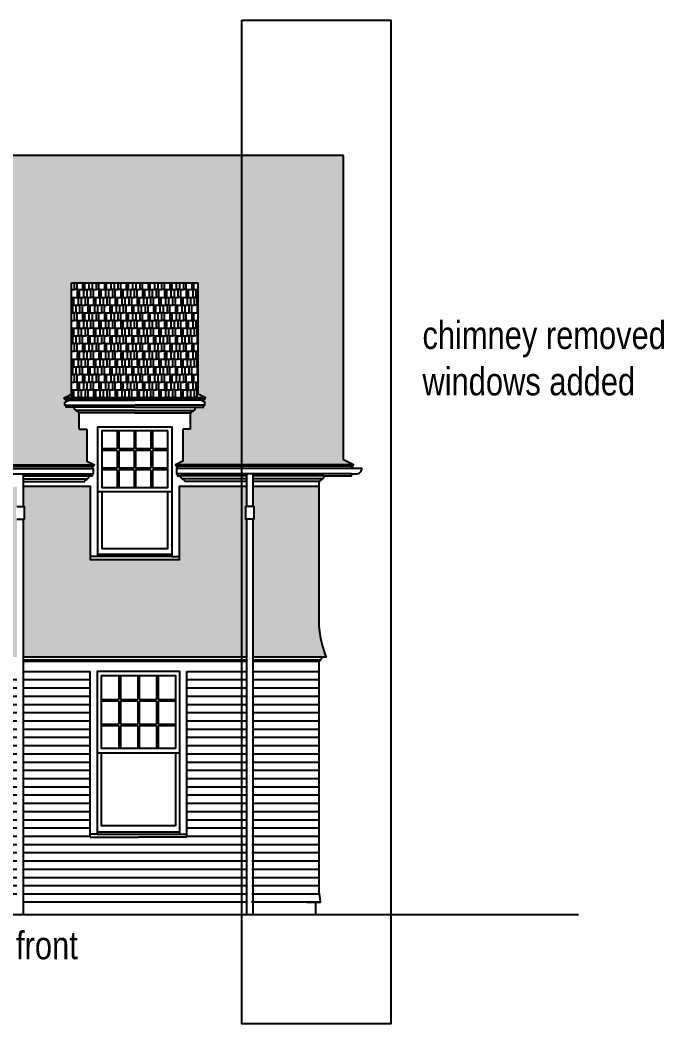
# Model space of a CAD drawing. Header units: inches. Extents: x 1902 to 78711, y -439399 to 11089.
# Drawn here: x 76316.3 to 76629.1, y -2862.3 to -2374.8 of the extents above; entities that cross this region are included whole.
import ezdxf

# ---------------------------------------------------------------- set-up
doc = ezdxf.new("R2010")
doc.units = ezdxf.units.IN
doc.header["$LTSCALE"] = 48
doc.header["$MEASUREMENT"] = 0
for name, color, linetype in [('1WHITE', 7, 'CONTINUOUS'), ('2MAGENTA', 6, 'CONTINUOUS'), ('3BLUE', 5, 'CONTINUOUS'), ('4CYAN', 4, 'CONTINUOUS'), ('6YELLOW', 2, 'CONTINUOUS'), ('8GREY', 8, 'CONTINUOUS'), ('A-TEXT', 6, 'CONTINUOUS')]:
    doc.layers.add(name, color=color, linetype=linetype)
doc.styles.add('QUARTER', font='stylu.ttf', dxfattribs={"width": 0.83, "height": 4.5})

# ---------------------------------------------------------------- blocks, each defined once
blk = doc.blocks.new('Window- Bs No trim')
at = {"layer": '1WHITE'}
for points in [[(-16, -2), (16, -2), (16, -29.5), (-16, -29.5)], [(-16, -31.5), (16, -31.5), (16, -59), (-16, -59)]]:
    blk.add_lwpolyline(points, close=True, dxfattribs=at)
at = {"layer": '2MAGENTA'}
blk.add_line((-18, -31.5), (18, -31.5), dxfattribs=at)
blk.add_lwpolyline([(-18, -63), (18, -63), (18, 0), (-18, 0)], close=True, dxfattribs=at)
at = {"layer": '8GREY', "ltscale": 0.25}
for p, q in [((-8.56, -2), (-8.56, -10.67)), ((-7.81, -2), (-7.81, -10.67)), ((-0.37, -2), (-0.37, -10.67)), ((0.38, -2), (0.38, -10.67)), ((7.81, -2), (7.81, -10.67)), ((8.56, -2), (8.56, -10.67)), ((-16, -10.67), (-8.56, -10.67)), ((-16, -11.42), (-8.56, -11.42)), ((-8.56, -11.42), (-8.56, -20.08)), ((-7.81, -10.67), (-0.37, -10.67)), ((-7.81, -11.42), (-0.37, -11.42)), ((-7.81, -11.42), (-7.81, -20.08)), ((-0.37, -11.42), (-0.37, -20.08)), ((0.38, -10.67), (7.81, -10.67)), ((0.38, -11.42), (7.81, -11.42)), ((0.38, -11.42), (0.38, -20.08)), ((7.81, -11.42), (7.81, -20.08)), ((8.56, -10.67), (16, -10.67)), ((8.56, -11.42), (16, -11.42)), ((8.56, -11.42), (8.56, -20.08)), ((-16, -20.08), (-8.56, -20.08)), ((-16, -20.83), (-8.56, -20.83)), ((-8.56, -20.83), (-8.56, -29.5)), ((-7.81, -20.08), (-0.37, -20.08)), ((-7.81, -20.83), (-0.37, -20.83)), ((-7.81, -20.83), (-7.81, -29.5)), ((-0.37, -20.83), (-0.37, -29.5)), ((0.38, -20.08), (7.81, -20.08)), ((0.38, -20.83), (7.81, -20.83)), ((0.38, -20.83), (0.38, -29.5)), ((7.81, -20.83), (7.81, -29.5)), ((8.56, -20.08), (16, -20.08)), ((8.56, -20.83), (16, -20.83)), ((8.56, -20.83), (8.56, -29.5))]:
    blk.add_line(p, q, dxfattribs=at)
at = {"layer": '8GREY'}
blk.add_line((-18, -62), (18, -62), dxfattribs=at)
blk = doc.blocks.new('Window- As')
at = {"layer": '1WHITE'}
for p, q in [((-23.5, -80.5), (-23.5, 0)), ((23.5, -80.5), (23.5, 0))]:
    blk.add_line(p, q, dxfattribs=at)
at = {"layer": '1WHITE', "ltscale": 0.25}
for p, q in [((-23.5, -80.5), (0, -80.5)), ((20, -78), (-20, -78)), ((23.5, -80.5), (0, -80.5))]:
    blk.add_line(p, q, dxfattribs=at)
for points in [[(18, -37.5), (-18, -37.5), (-18, -2), (18, -2)], [(18, -75), (-18, -75), (-18, -39.5), (18, -39.5)]]:
    blk.add_lwpolyline(points, close=True, dxfattribs=at)
at = {"layer": '2MAGENTA'}
blk.add_line((-20, -39.5), (20, -39.5), dxfattribs=at)
blk.add_lwpolyline([(-20, -79), (20, -79), (20, 0), (-20, 0)], close=True, dxfattribs=at)
at = {"layer": '8GREY', "ltscale": 0.25}
for p, q in [((-9.56, -2), (-9.56, -13.58)), ((-8.81, -2), (-8.81, -13.58)), ((-0.38, -2), (-0.38, -13.58)), ((0.37, -2), (0.37, -13.58)), ((8.81, -2), (8.81, -13.58)), ((9.56, -2), (9.56, -13.58)), ((-18, -13.58), (-9.56, -13.58)), ((-18, -14.33), (-9.56, -14.33)), ((-9.56, -14.33), (-9.56, -25.54)), ((-8.81, -13.58), (-0.38, -13.58)), ((-8.81, -14.33), (-0.38, -14.33)), ((-8.81, -14.33), (-8.81, -25.54)), ((-0.38, -14.33), (-0.38, -25.54)), ((0.37, -13.58), (8.81, -13.58)), ((0.37, -14.33), (8.81, -14.33)), ((0.37, -14.33), (0.37, -25.54)), ((8.81, -14.33), (8.81, -25.54)), ((9.56, -13.58), (18, -13.58)), ((9.56, -14.33), (18, -14.33)), ((9.56, -14.33), (9.56, -25.54)), ((-18, -25.54), (-9.56, -25.54)), ((-18, -26.29), (-9.56, -26.29)), ((-9.56, -26.29), (-9.56, -37.5)), ((-8.81, -25.54), (-0.38, -25.54)), ((-8.81, -26.29), (-0.38, -26.29)), ((-8.81, -26.29), (-8.81, -37.5)), ((-0.38, -26.29), (-0.38, -37.5)), ((0.37, -25.54), (8.81, -25.54)), ((0.37, -26.29), (8.81, -26.29)), ((0.37, -26.29), (0.37, -37.5)), ((8.81, -26.29), (8.81, -37.5)), ((9.56, -25.54), (18, -25.54)), ((9.56, -26.29), (18, -26.29)), ((9.56, -26.29), (9.56, -37.5)), ((-20, -79), (-23.5, -79)), ((20, -79), (23.5, -79))]:
    blk.add_line(p, q, dxfattribs=at)

msp = doc.modelspace()

# ---------------------------------------------------------------- hatches: boundary and pattern name
at = {"layer": '8GREY'}
h = msp.add_hatch(dxfattribs=at)
h.set_pattern_fill('AR-RSHKE', color=256, scale=0.391, style=0)
h.set_pattern_definition([(0, (76137.467, -2590.805), (9.9705, 4.692), [2.346, -1.955, 2.737, -1.173, 3.519, -1.564]), (0, (76139.813, -2590.6096), (9.9705, 4.692), [1.955, -7.429, 1.564, -2.346]), (0, (76144.505, -2591.0983), (9.9705, 4.692), [1.173, -12.121]), (90, (76137.467, -2590.805), (-3.3235, 4.692), [4.4965, -14.2715]), (90, (76139.813, -2590.805), (-3.3235, 4.692), [4.39875, -14.36925]), (90, (76141.768, -2590.805), (-3.3235, 4.692), [4.1055, -14.6625]), (90, (76144.505, -2591.0983), (-3.3235, 4.692), [4.4965, -14.2715]), (90, (76145.678, -2591.0983), (-3.3235, 4.692), [4.4965, -14.2715]), (90, (76149.197, -2590.805), (-3.3235, 4.692), [4.301, -14.467])])
h.paths.add_polyline_path([(76341.34, -2502.45), (76402.84, -2502.45), (76402.84, -2556.51), (76406.42, -2558.3), (76406.05, -2558.97), (76405.42, -2558.97), (76405.42, -2560.04), (76406.05, -2560.35), (76406.05, -2561.85), (76405.42, -2561.85), (76405.42, -2562.85), (76401.46, -2562.85), (76401.48, -2563.58), (76401.03, -2564.22), (76400.39, -2564.35), (76400.39, -2564.69), (76400.04, -2564.76), (76399.73, -2564.96), (76399.52, -2565.29), (76399.45, -2565.62), (76399.09, -2565.62), (76399.09, -2573.53), (76395.34, -2573.53), (76395.34, -2589.02), (76391.77, -2590.81), (76478.35, -2590.81), (76473.47, -2588.36), (76473.47, -2468.57), (76473.47, -2440.57), (76449.65, -2440.57), (76137.47, -2440.57), (76137.47, -2588.36), (76142.35, -2590.81), (76160.42, -2590.81), (76156.84, -2589.02), (76156.84, -2573.53), (76153.09, -2573.53), (76153.09, -2565.62), (76152.73, -2565.62), (76152.67, -2565.29), (76152.46, -2564.96), (76152.15, -2564.76), (76151.8, -2564.69), (76151.8, -2564.35), (76151.16, -2564.22), (76150.71, -2563.58), (76150.72, -2562.85), (76146.77, -2562.85), (76146.77, -2561.85), (76146.13, -2561.85), (76146.13, -2560.35), (76146.77, -2560.04), (76146.77, -2558.97), (76146.14, -2558.97), (76145.77, -2558.3), (76149.34, -2556.51), (76149.34, -2502.45), (76290.84, -2502.45), (76290.84, -2556.51), (76294.42, -2558.3), (76294.05, -2558.97), (76293.42, -2558.97), (76293.42, -2560.04), (76294.05, -2560.35), (76294.05, -2561.85), (76293.42, -2561.85), (76293.42, -2562.85), (76289.46, -2562.85), (76289.48, -2563.58), (76289.03, -2564.22), (76288.39, -2564.35), (76288.39, -2564.69), (76288.04, -2564.76), (76287.73, -2564.96), (76287.52, -2565.29), (76287.45, -2565.62), (76287.09, -2565.62), (76287.09, -2573.53), (76283.34, -2573.53), (76283.34, -2589.02), (76279.77, -2590.81), (76352.42, -2590.81), (76348.84, -2589.02), (76348.84, -2573.53), (76345.09, -2573.53), (76345.09, -2565.62), (76344.73, -2565.62), (76344.67, -2565.29), (76344.46, -2564.96), (76344.15, -2564.76), (76343.8, -2564.69), (76343.8, -2564.35), (76343.16, -2564.22), (76342.71, -2563.58), (76342.72, -2562.85), (76338.77, -2562.85), (76338.77, -2561.85), (76338.13, -2561.85), (76338.13, -2560.35), (76338.77, -2560.04), (76338.77, -2558.97), (76338.14, -2558.97), (76337.77, -2558.3), (76341.34, -2556.51)])
h = msp.add_hatch(dxfattribs=at)
h.set_pattern_fill('AR-RSHKE', color=256, scale=0.312, style=0)
h.set_pattern_definition([(180, (76348.0937, -2558.296), (-7.956, 3.744), [1.872, -1.56, 2.184, -0.936, 2.808, -1.248]), (180, (76346.2217, -2558.14), (-7.956, 3.744), [1.56, -5.928, 1.248, -1.872]), (180, (76342.4777, -2558.53), (-7.956, 3.744), [0.936, -9.672]), (90, (76348.0937, -2558.296), (2.652, 3.744), [3.588, -11.388]), (90, (76346.2217, -2558.296), (2.652, 3.744), [3.51, -11.466]), (90, (76344.6617, -2558.296), (2.652, 3.744), [3.276, -11.7]), (90, (76342.4777, -2558.53), (2.652, 3.744), [3.588, -11.388]), (90, (76341.5417, -2558.53), (2.652, 3.744), [3.588, -11.388]), (90, (76338.7337, -2558.296), (2.652, 3.744), [3.432, -11.544])])
h.paths.add_polyline_path([(76341.34, -2502.45), (76402.84, -2502.45), (76402.84, -2556.51), (76406.42, -2558.3), (76348.09, -2558.3), (76337.77, -2558.3), (76341.34, -2556.51)])
h = msp.add_hatch(dxfattribs=at)
h.set_pattern_fill('AR-RSHKE', color=256, scale=0.46, style=0)
h.set_pattern_definition([(0, (76427.634, -2684.053), (11.73, 5.52), [2.76, -2.3, 3.22, -1.38, 4.14, -1.84]), (0, (76430.394, -2683.823), (11.73, 5.52), [2.3, -8.74, 1.84, -2.76]), (0, (76435.914, -2684.398), (11.73, 5.52), [1.38, -14.26]), (90, (76427.634, -2684.053), (-3.91, 5.52), [5.29, -16.79]), (90, (76430.394, -2684.053), (-3.91, 5.52), [5.175, -16.905]), (90, (76432.694, -2684.053), (-3.91, 5.52), [4.83, -17.25]), (90, (76435.914, -2684.398), (-3.91, 5.52), [5.29, -16.79]), (90, (76437.294, -2684.398), (-3.91, 5.52), [5.29, -16.79]), (90, (76441.434, -2684.053), (-3.91, 5.52), [5.06, -17.02])])
h.paths.add_polyline_path([(76429.84, -2617.1), (76429.34, -2617.1), (76429.34, -2684.05), (76463.22, -2684.05), (76463.22, -2684.05), (76465.09, -2684.05), (76465.09, -2684.04), (76463.25, -2678.56), (76462.46, -2675.1), (76462.45, -2675.1), (76461.92, -2671.66), (76461.68, -2669.01), (76461.59, -2667.55), (76461.59, -2601.35), (76429.34, -2601.35), (76429.34, -2611.1), (76429.84, -2611.1)])
h.paths.add_polyline_path([(76317.84, -2601.35), (76317.84, -2611.1), (76318.34, -2611.1), (76318.34, -2617.1), (76317.84, -2617.1), (76317.84, -2684.05), (76426.34, -2684.05), (76426.34, -2617.1), (76425.84, -2617.1), (76425.84, -2611.1), (76426.34, -2611.1), (76426.34, -2601.35), (76393.59, -2601.35), (76393.59, -2636.85), (76350.59, -2636.85), (76350.59, -2601.35)])
edge = h.paths.add_edge_path()
edge.add_line((76314.84, -2611.1), (76314.84, -2601.35))
edge.add_line((76314.84, -2601.35), (76281.59, -2601.35))
edge.add_line((76281.59, -2601.35), (76281.59, -2636.85))
edge.add_line((76281.59, -2636.85), (76158.59, -2636.85))
edge.add_line((76158.59, -2636.85), (76158.59, -2601.35))
edge.add_line((76158.59, -2601.35), (76131.74, -2601.35))
edge.add_line((76131.74, -2601.35), (76129.1, -2684.05))
edge.add_line((76129.1, -2684.05), (76129.94, -2684.05))
edge.add_line((76129.94, -2684.05), (76132.95, -2684.05))
edge.add_line((76132.95, -2684.05), (76132.79, -2681.46))
edge.add_arc((76132.39, -2681.31), 0.429, 338.5294, 453.9792)
edge.add_arc((76132.36, -2680.38), 0.5, 144.489, 270, ccw=False)
edge.add_line((76131.95, -2680.09), (76131.16, -2680.49))
edge.add_line((76131.16, -2680.49), (76130.82, -2679.81))
edge.add_line((76130.82, -2679.81), (76130.82, -2679.81))
edge.add_line((76130.82, -2679.81), (76130.15, -2680.15))
edge.add_line((76130.15, -2680.15), (76129.82, -2679.48))
edge.add_line((76129.82, -2679.48), (76220.09, -2638.96))
edge.add_line((76220.09, -2638.96), (76310.37, -2679.48))
edge.add_line((76310.37, -2679.48), (76310.03, -2680.15))
edge.add_line((76310.03, -2680.15), (76309.36, -2679.81))
edge.add_line((76309.36, -2679.81), (76309.03, -2680.49))
edge.add_line((76309.03, -2680.49), (76308.24, -2680.09))
edge.add_arc((76307.83, -2680.38), 0.5, -90, 35.511, ccw=False)
edge.add_line((76307.83, -2680.88), (76307.83, -2681.04))
edge.add_arc((76307.83, -2681.46), 0.429, 90, 180.0152)
edge.add_line((76307.4, -2681.46), (76307.24, -2681.46))
edge.add_line((76307.24, -2681.46), (76307.24, -2684.05))
edge.add_line((76307.24, -2684.05), (76314.84, -2684.05))
edge.add_line((76314.84, -2684.05), (76314.84, -2617.1))
edge.add_line((76314.84, -2617.1), (76314.34, -2617.1))
edge.add_line((76314.34, -2617.1), (76314.34, -2611.1))
edge.add_line((76314.34, -2611.1), (76314.84, -2611.1))
h.paths.add_polyline_path([(76129.1, -2658.35), (76129.1, -2684.05), (76129.1, -2684.05), (76129.1, -2684.05), (76131.74, -2601.35), (76125.59, -2601.35), (76125.59, -2658.35)])
h = msp.add_hatch(dxfattribs=at)
h.set_pattern_fill('_USER', color=256, scale=4, style=0, pattern_type=0)
h.set_pattern_definition([(0, (78908.1223, -2691.105), (0, 4), [])])
h.paths.add_polyline_path([(76429.34, -2691.11), (76428.83, -2803.1), (76462.34, -2803.1), (76461.59, -2798.08), (76461.59, -2787.21), (76461.59, -2784.08), (76461.59, -2691.11)])
edge = h.paths.add_edge_path()
edge.add_line((76314.84, -2803.1), (76314.84, -2691.11))
edge.add_line((76314.84, -2691.11), (76296.74, -2691.1))
edge.add_line((76296.74, -2691.1), (76296.74, -2692.32))
edge.add_line((76296.74, -2692.32), (76296.44, -2692.32))
edge.add_arc((76295.57, -2692.32), 0.866, 270, 360, ccw=False)
edge.add_line((76295.57, -2693.18), (76295.57, -2693.5))
edge.add_line((76295.57, -2693.5), (76295.24, -2693.5))
edge.add_line((76295.24, -2693.5), (76296.07, -2756.42))
edge.add_line((76296.07, -2756.42), (76296.4, -2756.42))
edge.add_line((76296.4, -2756.42), (76296.4, -2756.74))
edge.add_arc((76296.4, -2757.6), 0.866, 0, 90, ccw=False)
edge.add_line((76297.27, -2757.6), (76297.81, -2757.6))
edge.add_line((76297.81, -2757.6), (76297.81, -2759.1))
edge.add_line((76297.81, -2759.1), (76301.06, -2759.1))
edge.add_line((76301.06, -2759.1), (76301.06, -2761.1))
edge.add_line((76301.06, -2761.1), (76300.06, -2761.1))
edge.add_line((76300.06, -2761.1), (76300.06, -2803.1))
edge.add_line((76300.06, -2803.1), (76314.84, -2803.1))
h.paths.add_polyline_path([(76317.84, -2691.11), (76317.84, -2803.1), (76426.34, -2803.1), (76426.34, -2691.11), (76397.37, -2691.11), (76397.37, -2762.24), (76397.37, -2770.11), (76397.37, -2771.61), (76350.37, -2771.61), (76350.37, -2770.11), (76350.37, -2762.79), (76350.37, -2691.11)])

# ---------------------------------------------------------------- linework, layer by layer
at = {"layer": '1WHITE'}
for p, q in [((76341.34, -2502.45), (76402.84, -2502.45)), ((76337.77, -2558.3), (76372.09, -2558.3)), ((76338.77, -2558.97), (76372.09, -2558.97)), ((76406.42, -2558.3), (76372.09, -2558.3)), ((76405.42, -2558.97), (76372.09, -2558.97)), ((76372.09, -2565.62), (76345.09, -2565.62)), ((76372.09, -2565.62), (76399.09, -2565.62)), ((76345.09, -2573.53), (76348.84, -2573.53)), ((76399.09, -2573.53), (76395.34, -2573.53)), ((76279.77, -2590.81), (76352.42, -2590.81)), ((76280.77, -2591.48), (76352.05, -2591.48)), ((76478.35, -2590.81), (76391.77, -2590.81)), ((76477.34, -2591.48), (76392.77, -2591.48)), ((76317.84, -2598.87), (76347.77, -2598.87)), ((76347.41, -2598.87), (76347.77, -2598.87)), ((76426.34, -2598.87), (76396.41, -2598.87)), ((76396.77, -2598.87), (76396.41, -2598.87)), ((76461.59, -2598.87), (76429.34, -2598.87)), ((76317.84, -2686.1), (76426.34, -2686.1)), ((76317.84, -2686.1), (76426.34, -2686.1)), ((76429.34, -2686.1), (76461.79, -2686.1)), ((76429.34, -2686.1), (76461.79, -2686.1)), ((76317.84, -2691.11), (76350.37, -2691.11)), ((76397.37, -2691.11), (76426.34, -2691.11)), ((76429.34, -2691.11), (76461.59, -2691.11))]:
    msp.add_line(p, q, dxfattribs=at)
for points in [[(76347.77, -2598.87), (76347.85, -2598.51), (76348.05, -2598.21), (76348.35, -2598.01), (76348.71, -2597.94), (76348.71, -2597.6), (76349.32, -2597.41), (76349.61, -2597.12), (76349.79, -2596.66), (76349.77, -2596.27), (76349.72, -2596.1)], [(76396.41, -2598.87), (76396.34, -2598.51), (76396.14, -2598.21), (76395.84, -2598.01), (76395.48, -2597.94), (76395.48, -2597.6), (76394.86, -2597.41), (76394.58, -2597.12), (76394.4, -2596.66), (76394.41, -2596.27), (76394.46, -2596.1)], [(76426.34, -2601.35), (76393.59, -2601.35), (76393.59, -2636.85), (76350.59, -2636.85), (76350.59, -2601.35), (76317.84, -2601.35)], [(76349.59, -2601.35), (76317.84, -2601.35)], [(76461.59, -2601.35), (76429.34, -2601.35)]]:
    msp.add_lwpolyline(points, dxfattribs=at)
at = {"layer": '2MAGENTA', "ltscale": 0.25}
for p, q in [((76338.77, -2560.04), (76340.13, -2559.35)), ((76338.77, -2561.85), (76372.09, -2561.85)), ((76340.13, -2559.35), (76372.09, -2559.35)), ((76404.05, -2559.35), (76372.09, -2559.35)), ((76405.42, -2561.85), (76372.09, -2561.85)), ((76405.42, -2560.04), (76404.05, -2559.35))]:
    msp.add_line(p, q, dxfattribs=at)
at = {"layer": '2MAGENTA'}
for p, q in [((76280.77, -2592.6), (76351.92, -2592.6)), ((76477.34, -2592.6), (76392.77, -2592.6)), ((76280.77, -2595.1), (76351.92, -2595.1)), ((76477.34, -2595.1), (76392.77, -2595.1)), ((76317.84, -2684.05), (76426.34, -2684.05)), ((76429.34, -2684.05), (76465.1, -2684.05)), ((76426.34, -2803.1), (76317.84, -2803.1)), ((76462.34, -2803.1), (76428.83, -2803.1)), ((76455.59, -2803.1), (76460.09, -2803.1))]:
    msp.add_line(p, q, dxfattribs=at)
for points in [[(76317.84, -2595.1), (76317.84, -2611.1), (76318.34, -2611.1), (76318.34, -2617.1), (76317.84, -2617.1), (76317.84, -2809.11)], [(76426.34, -2595.1), (76426.34, -2611.1), (76425.84, -2611.1), (76425.84, -2617.1), (76426.34, -2617.1), (76426.34, -2809.11)], [(76429.34, -2595.1), (76429.34, -2611.1), (76429.84, -2611.1), (76429.84, -2617.1), (76429.34, -2617.1), (76429.34, -2809.11)]]:
    msp.add_lwpolyline(points, dxfattribs=at)
at = {"layer": '3BLUE'}
for p, q in [((76372.09, -2562.85), (76342.79, -2562.85)), ((76372.09, -2562.85), (76401.4, -2562.85)), ((76317.84, -2596.1), (76351.42, -2596.1)), ((76426.34, -2596.1), (76394.46, -2596.1)), ((76463.9, -2596.1), (76429.34, -2596.1))]:
    msp.add_line(p, q, dxfattribs=at)
for points in [[(76348.84, -2573.53), (76348.84, -2589.02), (76352.42, -2590.81), (76352.05, -2591.48), (76351.42, -2591.48), (76351.42, -2592.6), (76351.92, -2592.6), (76351.92, -2595.1), (76351.42, -2595.1), (76351.42, -2596.1), (76349.72, -2596.1)], [(76395.34, -2573.53), (76395.34, -2589.02), (76391.77, -2590.81), (76392.14, -2591.48), (76392.77, -2591.48), (76392.77, -2592.6), (76392.27, -2592.6), (76392.27, -2595.1), (76392.77, -2595.1), (76392.77, -2596.1), (76394.46, -2596.1)]]:
    msp.add_lwpolyline(points, dxfattribs=at)
at = {"layer": '4CYAN'}
msp.add_line((76473.47, -2440.57), (76136.09, -2440.57), dxfattribs=at)
for points in [[(76461.59, -2691.11), (76461.59, -2686.1), (76461.59, -2686.1), (76461.79, -2686.1), (76461.82, -2685.93), (76461.91, -2685.79), (76462.07, -2685.69), (76462.22, -2685.69), (76462.22, -2685.51), (76462.35, -2685.45), (76462.49, -2685.36), (76462.66, -2685.11), (76462.72, -2684.93), (76462.8, -2684.71), (76462.91, -2684.54), (76463.09, -2684.41), (76463.22, -2684.35), (76463.22, -2684.05), (76465.1, -2684.05), (76463.25, -2678.56), (76462.45, -2675.07), (76461.92, -2671.66), (76461.68, -2669.01), (76461.59, -2667.55), (76461.59, -2598.87), (76461.59, -2598.87), (76461.59, -2598.87), (76461.59, -2598.87), (76461.95, -2598.87), (76462.02, -2598.54), (76462.23, -2598.21), (76462.54, -2598), (76462.89, -2597.94), (76462.89, -2597.6), (76463.31, -2597.51), (76463.66, -2597.28), (76463.88, -2596.97), (76463.97, -2596.62), (76463.97, -2596.36), (76463.9, -2596.1), (76477.34, -2596.1), (76477.34, -2595.1), (76479.85, -2595.1), (76481.06, -2594.79), (76481.61, -2594.37), (76482.1, -2593.69), (76482.3, -2593.05), (76482.34, -2592.6), (76477.34, -2592.6), (76477.34, -2591.48), (76477.98, -2591.48), (76478.35, -2590.81), (76473.47, -2588.36), (76473.47, -2440.57)], [(76345.09, -2573.53), (76345.09, -2565.62), (76344.73, -2565.62), (76344.67, -2565.29), (76344.46, -2564.96), (76344.15, -2564.76), (76343.8, -2564.69), (76343.8, -2564.35), (76343.38, -2564.26), (76343.03, -2564.03), (76342.81, -2563.72), (76342.71, -2563.37), (76342.72, -2563.11), (76342.79, -2562.85), (76338.77, -2562.85), (76338.77, -2561.85), (76338.13, -2561.85), (76338.13, -2560.35), (76338.77, -2560.04), (76338.77, -2558.97), (76338.14, -2558.97), (76337.77, -2558.3), (76341.34, -2556.51), (76341.34, -2502.45)], [(76399.09, -2573.53), (76399.09, -2565.62), (76399.45, -2565.62), (76399.52, -2565.29), (76399.73, -2564.96), (76400.04, -2564.76), (76400.39, -2564.69), (76400.39, -2564.35), (76400.81, -2564.26), (76401.16, -2564.03), (76401.38, -2563.72), (76401.47, -2563.37), (76401.47, -2563.11), (76401.4, -2562.85), (76405.42, -2562.85), (76405.42, -2561.85), (76406.05, -2561.85), (76406.05, -2560.35), (76405.42, -2560.04), (76405.42, -2558.97), (76406.05, -2558.97), (76406.42, -2558.3), (76402.84, -2556.51), (76402.84, -2502.45)], [(76460.09, -2809.11), (76460.09, -2803.1), (76462.34, -2803.1), (76462.09, -2801.41), (76461.78, -2799.35), (76461.59, -2798.08), (76461.59, -2691.11)]]:
    msp.add_lwpolyline(points, dxfattribs=at)
at = {"layer": '6YELLOW'}
msp.add_line((76300.09, -2809.11), (76587.52, -2809.11), dxfattribs=at)
at = {"layer": '8GREY'}
for p, q in [((76372.09, -2564.35), (76343.8, -2564.35)), ((76372.09, -2564.35), (76400.39, -2564.35)), ((76314.84, -2611.1), (76317.84, -2611.1)), ((76429.34, -2611.1), (76426.34, -2611.1)), ((76314.84, -2617.1), (76317.84, -2617.1)), ((76429.34, -2617.1), (76426.34, -2617.1)), ((76354.09, -2635.35), (76350.59, -2635.35)), ((76390.09, -2635.35), (76393.59, -2635.35)), ((76317.84, -2685.51), (76426.34, -2685.51)), ((76317.84, -2685.51), (76426.34, -2685.51)), ((76429.34, -2685.51), (76462.22, -2685.51)), ((76429.34, -2685.51), (76462.22, -2685.51))]:
    msp.add_line(p, q, dxfattribs=at)
at = {"layer": '8GREY', "ltscale": 0.25}
for p, q in [((76317.84, -2597.6), (76348.71, -2597.6)), ((76426.34, -2597.6), (76395.48, -2597.6)), ((76462.89, -2597.6), (76429.34, -2597.6))]:
    msp.add_line(p, q, dxfattribs=at)
at = {"layer": 'A-TEXT', "color": 1}
msp.add_lwpolyline([(76424.07, -2374.82), (76496.46, -2374.82), (76496.46, -2862.28), (76424.07, -2862.28)], close=True, dxfattribs=at)

# ---------------------------------------------------------------- block references
at = {"layer": '1WHITE', "rotation": 0.0001454705430141488}
msp.add_blockref('Window- As', (76373.87, -2691.11), dxfattribs=at)
at = {"layer": '8GREY', "xscale": -1}
msp.add_blockref('Window- Bs No trim', (76372.09, -2572.35), dxfattribs=at)

# ---------------------------------------------------------------- texts
at = {"layer": 'A-TEXT', "color": 1, "char_height": 13.5, "attachment_point": 1, "style": 'QUARTER'}
for s, insert in [('chimney removed\\Pwindows added', (76511.81, -2521.04)), ('arch removed from front porch', (76184.49, -2817.37))]:
    msp.add_mtext_dynamic_manual_height_columns(s, width=168.2609, gutter_width=22.5, heights=[0], dxfattribs=dict(at, insert=insert))

doc.saveas('drawing.dxf')
